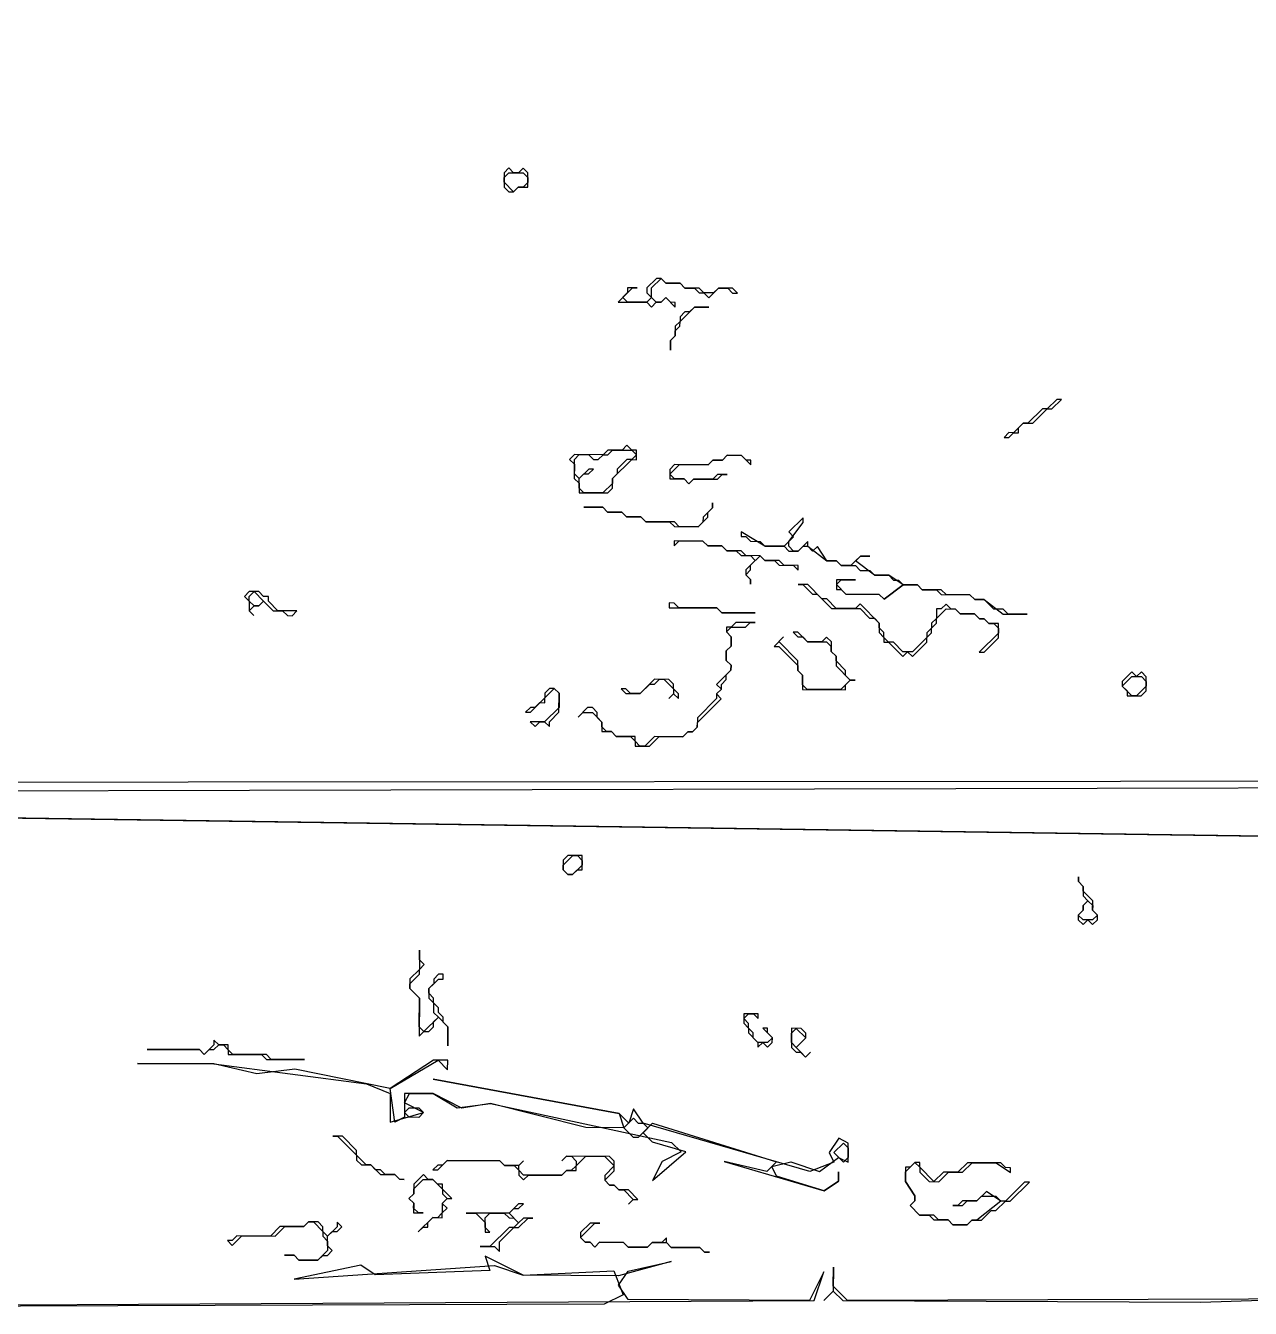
# Model space of a CAD drawing. Header units: inches. Extents: x 0 to 116, y 2 to 63.
# Drawn here: x 29.21 to 44.71, y 1.85 to 18.09 of the extents above; entities that cross this region are included whole.
import ezdxf

# ---------------------------------------------------------------- set-up
doc = ezdxf.new("R2010")
doc.units = ezdxf.units.IN

msp = doc.modelspace()

# ---------------------------------------------------------------- linework, layer by layer
for points in [[(55.15261, 34.31957), (54.96118, 18.13305), (53.38789, 17.47551), (54.96039, 17.95185), (55.00102, 13.42163), (54.21583, 13.42506), (54.93983, 13.2407), (54.85887, 8.52981), (19.46402, 8.50305), (19.33496, 34.29465), (19.28151, 8.20184), (54.73439, 7.68474), (19.3419, 8.20158), (19.57603, 34.1728), (19.52389, 8.38198), (55.28141, 8.46756)], [(55.15261, 34.31957), (54.96118, 18.13305), (53.38789, 17.47551), (54.96039, 17.95185), (55.00102, 13.42163), (54.21583, 13.42506), (54.93983, 13.2407), (54.85887, 8.52981), (19.46402, 8.50305), (19.33496, 34.29465), (19.28151, 8.20184), (54.73439, 7.68474), (19.3419, 8.20158), (19.57603, 34.1728), (19.52389, 8.38198), (55.28141, 8.46756)], [(35.26227, 16.22579), (35.26148, 16.04459), (35.32161, 15.98392), (35.38201, 15.98366), (35.44268, 16.0438), (35.56347, 16.04327), (35.56427, 16.22447), (35.50413, 16.28513), (35.44347, 16.225), (35.38307, 16.22526), (35.32293, 16.28592)], [(35.26227, 16.22579), (35.26148, 16.04459), (35.32161, 15.98392), (35.38201, 15.98366), (35.44268, 16.0438), (35.56347, 16.04327), (35.56427, 16.22447), (35.50413, 16.28513), (35.44347, 16.225), (35.38307, 16.22526), (35.32293, 16.28592)], [(35.262, 16.16539), (35.32267, 16.22552), (35.50387, 16.22473), (35.564, 16.16407), (35.56374, 16.10367), (35.50308, 16.04353), (35.44268, 16.0438), (35.38201, 15.98366), (35.26174, 16.10499)], [(36.70474, 14.58868), (37.06714, 14.5871), (37.12727, 14.52643), (37.18793, 14.58657), (37.24833, 14.5863), (37.309, 14.64644), (37.42927, 14.52511), (37.42953, 14.58551), (37.36913, 14.58578), (37.309, 14.64644), (37.24833, 14.5863), (37.18793, 14.58657), (37.1278, 14.64723), (37.12833, 14.76803), (37.24965, 14.8883), (37.30979, 14.82764), (37.49099, 14.82685), (37.55112, 14.76619), (37.67192, 14.76566), (37.73206, 14.70499), (37.79246, 14.70473), (37.85259, 14.64407), (37.97392, 14.76434), (38.09472, 14.76381), (38.15485, 14.70315), (38.21525, 14.70289), (38.15512, 14.76355), (37.97392, 14.76434), (37.91325, 14.7042), (37.79246, 14.70473), (37.73232, 14.76539), (37.55112, 14.76619), (37.49099, 14.82685), (37.30979, 14.82764), (37.24965, 14.8883), (37.18925, 14.88857), (37.06793, 14.76829), (37.06766, 14.70789), (37.1278, 14.64723), (37.06714, 14.5871), (36.82554, 14.58815), (36.7654, 14.64881), (36.88673, 14.76908), (36.94713, 14.76882), (36.82633, 14.76935), (36.82606, 14.70895)], [(36.70474, 14.58868), (37.06714, 14.5871), (37.12727, 14.52643), (37.18793, 14.58657), (37.24833, 14.5863), (37.309, 14.64644), (37.42927, 14.52511), (37.42953, 14.58551), (37.36913, 14.58578), (37.309, 14.64644), (37.24833, 14.5863), (37.18793, 14.58657), (37.1278, 14.64723), (37.12833, 14.76803), (37.24965, 14.8883), (37.30979, 14.82764), (37.49099, 14.82685), (37.55112, 14.76619), (37.67192, 14.76566), (37.73206, 14.70499), (37.79246, 14.70473), (37.85259, 14.64407), (37.97392, 14.76434), (38.09472, 14.76381), (38.15485, 14.70315), (38.21525, 14.70289), (38.15512, 14.76355), (37.97392, 14.76434), (37.91325, 14.7042), (37.79246, 14.70473), (37.73232, 14.76539), (37.55112, 14.76619), (37.49099, 14.82685), (37.30979, 14.82764), (37.24965, 14.8883), (37.18925, 14.88857), (37.06793, 14.76829), (37.06766, 14.70789), (37.1278, 14.64723), (37.06714, 14.5871), (36.82554, 14.58815), (36.7654, 14.64881), (36.88673, 14.76908), (36.94713, 14.76882), (36.82633, 14.76935), (36.82606, 14.70895)], [(37.85206, 14.52327), (37.67087, 14.52406), (37.6102, 14.46392), (37.5498, 14.46419), (37.48914, 14.40405), (37.48888, 14.34365), (37.42821, 14.28352), (37.42769, 14.16272), (37.36702, 14.10258), (37.3665, 13.98178), (37.36702, 14.10258), (37.42769, 14.16272), (37.42795, 14.22312), (37.48861, 14.28325), (37.48888, 14.34365), (37.67087, 14.52406)], [(37.85206, 14.52327), (37.67087, 14.52406), (37.6102, 14.46392), (37.5498, 14.46419), (37.48914, 14.40405), (37.48888, 14.34365), (37.42821, 14.28352), (37.42769, 14.16272), (37.36702, 14.10258), (37.3665, 13.98178), (37.36702, 14.10258), (37.42769, 14.16272), (37.42795, 14.22312), (37.48861, 14.28325), (37.48888, 14.34365), (37.67087, 14.52406)], [(42.31661, 13.35618), (42.25621, 13.35644), (42.13489, 13.23617), (42.07449, 13.23643), (41.8925, 13.05603), (41.8321, 13.05629), (41.71078, 12.93602), (41.65038, 12.93628), (41.58971, 12.87615), (41.65011, 12.87588), (41.71078, 12.93602), (41.77117, 12.93575), (41.77144, 12.99615), (41.8321, 13.05629), (41.9529, 13.05576), (42.13489, 13.23617), (42.19529, 13.23591)], [(42.31661, 13.35618), (42.25621, 13.35644), (42.13489, 13.23617), (42.07449, 13.23643), (41.8925, 13.05603), (41.8321, 13.05629), (41.71078, 12.93602), (41.65038, 12.93628), (41.58971, 12.87615), (41.65011, 12.87588), (41.71078, 12.93602), (41.77117, 12.93575), (41.77144, 12.99615), (41.8321, 13.05629), (41.9529, 13.05576), (42.13489, 13.23617), (42.19529, 13.23591)], [(36.93817, 12.71524), (36.87777, 12.7155), (36.81763, 12.77617), (36.75697, 12.71603), (36.57577, 12.71682), (36.51511, 12.65669), (36.15271, 12.65827), (36.09205, 12.59813), (36.15218, 12.53747), (36.15139, 12.35627), (36.21153, 12.29561), (36.211, 12.17481), (36.5734, 12.17323), (36.63406, 12.23336), (36.63459, 12.35416), (36.87724, 12.5947), (36.93764, 12.59444)], [(36.93817, 12.71524), (36.87777, 12.7155), (36.81763, 12.77617), (36.75697, 12.71603), (36.57577, 12.71682), (36.51511, 12.65669), (36.15271, 12.65827), (36.09205, 12.59813), (36.15218, 12.53747), (36.15139, 12.35627), (36.21153, 12.29561), (36.211, 12.17481), (36.5734, 12.17323), (36.63406, 12.23336), (36.63459, 12.35416), (36.87724, 12.5947), (36.93764, 12.59444)], [(36.9379, 12.65484), (36.87724, 12.5947), (36.81684, 12.59497), (36.69551, 12.4747), (36.69525, 12.4143), (36.63459, 12.35416), (36.63432, 12.29376), (36.513, 12.17349), (36.2714, 12.17454), (36.21127, 12.23521), (36.21179, 12.35601), (36.27246, 12.41614), (36.33285, 12.41588), (36.39352, 12.47601), (36.33312, 12.47628), (36.21179, 12.35601), (36.15166, 12.41667), (36.15245, 12.59787), (36.21311, 12.658), (36.33391, 12.65748), (36.39404, 12.59681), (36.45444, 12.59655), (36.51511, 12.65669), (36.57551, 12.65642), (36.63617, 12.71656), (36.87777, 12.7155)], [(38.38723, 12.58812), (38.32683, 12.58838), (38.26669, 12.64904), (38.08549, 12.64983), (38.02483, 12.5897), (37.90403, 12.59022), (37.84337, 12.53009), (37.42057, 12.53193), (37.35991, 12.4718), (37.35938, 12.351), (37.54058, 12.35021), (37.60072, 12.28955), (37.66138, 12.34968), (37.96338, 12.34836), (38.02404, 12.4085), (38.08444, 12.40824), (37.96364, 12.40876), (37.90298, 12.34863), (37.66138, 12.34968), (37.60072, 12.28955), (37.54058, 12.35021), (37.41978, 12.35074), (37.35964, 12.4114), (37.48097, 12.53167), (37.84337, 12.53009), (37.90403, 12.59022), (38.02483, 12.5897), (38.08549, 12.64983), (38.26669, 12.64904), (38.38696, 12.52772)], [(38.38723, 12.58812), (38.32683, 12.58838), (38.26669, 12.64904), (38.08549, 12.64983), (38.02483, 12.5897), (37.90403, 12.59022), (37.84337, 12.53009), (37.42057, 12.53193), (37.35991, 12.4718), (37.35938, 12.351), (37.54058, 12.35021), (37.60072, 12.28955), (37.66138, 12.34968), (37.96338, 12.34836), (38.02404, 12.4085), (38.08444, 12.40824), (37.96364, 12.40876), (37.90298, 12.34863), (37.66138, 12.34968), (37.60072, 12.28955), (37.54058, 12.35021), (37.41978, 12.35074), (37.35964, 12.4114), (37.48097, 12.53167), (37.84337, 12.53009), (37.90403, 12.59022), (38.02483, 12.5897), (38.08549, 12.64983), (38.26669, 12.64904), (38.38696, 12.52772)], [(37.90166, 12.04663), (37.90139, 11.98623), (37.78007, 11.86596), (37.77981, 11.80556), (37.71914, 11.74542), (37.47754, 11.74648), (37.41741, 11.80714), (37.05501, 11.80872), (36.99488, 11.86938), (36.81368, 11.87018), (36.75354, 11.93084), (36.57234, 11.93163), (36.51221, 11.99229), (36.27061, 11.99335), (36.51221, 11.99229), (36.57234, 11.93163), (36.75354, 11.93084), (36.81368, 11.87018), (36.99488, 11.86938), (37.05501, 11.80872), (37.35701, 11.8074), (37.41715, 11.74674), (37.71914, 11.74542), (37.84047, 11.86569), (37.84073, 11.92609), (37.90139, 11.98623)], [(37.90166, 12.04663), (37.90139, 11.98623), (37.78007, 11.86596), (37.77981, 11.80556), (37.71914, 11.74542), (37.47754, 11.74648), (37.41741, 11.80714), (37.05501, 11.80872), (36.99488, 11.86938), (36.81368, 11.87018), (36.75354, 11.93084), (36.57234, 11.93163), (36.51221, 11.99229), (36.27061, 11.99335), (36.51221, 11.99229), (36.57234, 11.93163), (36.75354, 11.93084), (36.81368, 11.87018), (36.99488, 11.86938), (37.05501, 11.80872), (37.35701, 11.8074), (37.41715, 11.74674), (37.71914, 11.74542), (37.84047, 11.86569), (37.84073, 11.92609), (37.90139, 11.98623)], [(38.26247, 11.68265), (38.26221, 11.62225), (38.32261, 11.62199), (38.38275, 11.56133), (38.50354, 11.5608), (38.56368, 11.50014), (38.80528, 11.49908), (38.86541, 11.43842), (38.98621, 11.43789), (39.04688, 11.49803), (39.10727, 11.49776), (39.34808, 11.31551), (39.46888, 11.31498), (39.52902, 11.25432), (39.71021, 11.25353), (39.77035, 11.19287), (39.89115, 11.19234), (39.95129, 11.13168), (40.13248, 11.13089), (40.19262, 11.07022), (40.25302, 11.06996), (40.31316, 11.0093), (40.07077, 10.82915), (40.01063, 10.88982), (39.58783, 10.89166), (39.46756, 11.01299), (39.52823, 11.07312), (39.70942, 11.07233), (39.46783, 11.07339), (39.4673, 10.95259), (39.5277, 10.95232), (39.58783, 10.89166), (40.01063, 10.88982), (40.07077, 10.82915), (40.31316, 11.0093), (40.49435, 11.00851), (40.55449, 10.94784), (40.73569, 10.94705), (40.79582, 10.88639), (41.15822, 10.88481), (41.21836, 10.82415), (41.33915, 10.82362), (41.57996, 10.64137), (41.88196, 10.64005), (41.64036, 10.6411), (41.58023, 10.70177), (41.45943, 10.70229), (41.33915, 10.82362), (41.21836, 10.82415), (41.15822, 10.88481), (40.85622, 10.88613), (40.79609, 10.94679), (40.55449, 10.94784), (40.49435, 11.00851), (40.31316, 11.0093), (40.13248, 11.13089), (39.95129, 11.13168), (39.71048, 11.31393), (39.77114, 11.37407), (39.89194, 11.37354), (39.77114, 11.37407), (39.64982, 11.25379), (39.52902, 11.25432), (39.46888, 11.31498), (39.34808, 11.31551), (39.22807, 11.49724), (39.16741, 11.4371), (39.10727, 11.49776), (39.10754, 11.55816), (38.98621, 11.43789), (38.92581, 11.43816), (38.86568, 11.49882), (38.86594, 11.55922), (39.04819, 11.80002), (39.04846, 11.86042), (38.86647, 11.68002), (38.9266, 11.61935), (38.80528, 11.49908), (38.56368, 11.50014)], [(38.26247, 11.68265), (38.26221, 11.62225), (38.32261, 11.62199), (38.38275, 11.56133), (38.50354, 11.5608), (38.56368, 11.50014), (38.80528, 11.49908), (38.86541, 11.43842), (38.98621, 11.43789), (39.04688, 11.49803), (39.10727, 11.49776), (39.34808, 11.31551), (39.46888, 11.31498), (39.52902, 11.25432), (39.71021, 11.25353), (39.77035, 11.19287), (39.89115, 11.19234), (39.95129, 11.13168), (40.13248, 11.13089), (40.19262, 11.07022), (40.25302, 11.06996), (40.31316, 11.0093), (40.07077, 10.82915), (40.01063, 10.88982), (39.58783, 10.89166), (39.46756, 11.01299), (39.52823, 11.07312), (39.70942, 11.07233), (39.46783, 11.07339), (39.4673, 10.95259), (39.5277, 10.95232), (39.58783, 10.89166), (40.01063, 10.88982), (40.07077, 10.82915), (40.31316, 11.0093), (40.49435, 11.00851), (40.55449, 10.94784), (40.73569, 10.94705), (40.79582, 10.88639), (41.15822, 10.88481), (41.21836, 10.82415), (41.33915, 10.82362), (41.57996, 10.64137), (41.88196, 10.64005), (41.64036, 10.6411), (41.58023, 10.70177), (41.45943, 10.70229), (41.33915, 10.82362), (41.21836, 10.82415), (41.15822, 10.88481), (40.85622, 10.88613), (40.79609, 10.94679), (40.55449, 10.94784), (40.49435, 11.00851), (40.31316, 11.0093), (40.13248, 11.13089), (39.95129, 11.13168), (39.71048, 11.31393), (39.77114, 11.37407), (39.89194, 11.37354), (39.77114, 11.37407), (39.64982, 11.25379), (39.52902, 11.25432), (39.46888, 11.31498), (39.34808, 11.31551), (39.22807, 11.49724), (39.16741, 11.4371), (39.10727, 11.49776), (39.10754, 11.55816), (38.98621, 11.43789), (38.92581, 11.43816), (38.86568, 11.49882), (38.86594, 11.55922), (39.04819, 11.80002), (39.04846, 11.86042), (38.86647, 11.68002), (38.9266, 11.61935), (38.80528, 11.49908), (38.56368, 11.50014)], [(37.41635, 11.56554), (37.41609, 11.50514), (37.47675, 11.56528), (37.77875, 11.56396), (37.83889, 11.5033), (38.02009, 11.50251), (38.08022, 11.44184), (38.20102, 11.44132), (38.26116, 11.38065), (38.38195, 11.38013), (38.44209, 11.31946), (38.32076, 11.19919), (38.3205, 11.13879), (38.38064, 11.07813), (38.38037, 11.01773), (38.38064, 11.07813), (38.3205, 11.13879), (38.38116, 11.19893), (38.38143, 11.25933), (38.50275, 11.3796), (38.56289, 11.31894), (38.68369, 11.31841), (38.74382, 11.25775), (38.92502, 11.25696), (38.98516, 11.19629), (38.98542, 11.25669), (38.80422, 11.25748), (38.74409, 11.31815), (38.56289, 11.31894), (38.50275, 11.3796), (38.32156, 11.38039), (38.26142, 11.44105), (38.08022, 11.44184), (38.02009, 11.50251), (37.83889, 11.5033), (37.77875, 11.56396)], [(37.41635, 11.56554), (37.41609, 11.50514), (37.47675, 11.56528), (37.77875, 11.56396), (37.83889, 11.5033), (38.02009, 11.50251), (38.08022, 11.44184), (38.20102, 11.44132), (38.26116, 11.38065), (38.38195, 11.38013), (38.44209, 11.31946), (38.32076, 11.19919), (38.3205, 11.13879), (38.38064, 11.07813), (38.38037, 11.01773), (38.38064, 11.07813), (38.3205, 11.13879), (38.38116, 11.19893), (38.38143, 11.25933), (38.50275, 11.3796), (38.56289, 11.31894), (38.68369, 11.31841), (38.74382, 11.25775), (38.92502, 11.25696), (38.98516, 11.19629), (38.98542, 11.25669), (38.80422, 11.25748), (38.74409, 11.31815), (38.56289, 11.31894), (38.50275, 11.3796), (38.32156, 11.38039), (38.26142, 11.44105), (38.08022, 11.44184), (38.02009, 11.50251), (37.83889, 11.5033), (37.77875, 11.56396)], [(31.97724, 10.86447), (32.03738, 10.80381), (32.03685, 10.68301), (32.09699, 10.62234), (32.03685, 10.68301), (32.09752, 10.74314), (32.15791, 10.74288), (32.21858, 10.80301), (32.33885, 10.68169), (32.45965, 10.68116), (32.51978, 10.6205), (32.58018, 10.62024), (32.64085, 10.68037), (32.39925, 10.68143), (32.27898, 10.80275), (32.27924, 10.86315), (32.21884, 10.86341), (32.15871, 10.92408), (32.03791, 10.9246)], [(31.97724, 10.86447), (32.03738, 10.80381), (32.03685, 10.68301), (32.09699, 10.62234), (32.03685, 10.68301), (32.09752, 10.74314), (32.15791, 10.74288), (32.21858, 10.80301), (32.33885, 10.68169), (32.45965, 10.68116), (32.51978, 10.6205), (32.58018, 10.62024), (32.64085, 10.68037), (32.39925, 10.68143), (32.27898, 10.80275), (32.27924, 10.86315), (32.21884, 10.86341), (32.15871, 10.92408), (32.03791, 10.9246)], [(32.03764, 10.8642), (32.09831, 10.92434), (32.21858, 10.80301), (32.15791, 10.74288), (32.09752, 10.74314), (32.03738, 10.80381)], [(38.98437, 11.0151), (39.04477, 11.01483), (39.16504, 10.89351), (39.22544, 10.89324), (39.40585, 10.71125), (39.76824, 10.70967), (39.88851, 10.58835), (39.94891, 10.58808), (40.00905, 10.52742), (40.00852, 10.40662), (40.06866, 10.34596), (40.06839, 10.28556), (40.12879, 10.2853), (40.3092, 10.10331), (40.36986, 10.16344), (40.43, 10.10278), (40.61199, 10.28319), (40.61225, 10.34359), (40.67292, 10.40372), (40.67318, 10.46412), (40.73384, 10.52426), (40.73411, 10.58466), (40.85543, 10.70493), (40.97623, 10.7044), (41.03637, 10.64374), (41.21757, 10.64295), (41.2777, 10.58229), (41.3381, 10.58202), (41.39824, 10.52136), (41.45864, 10.52109), (41.51877, 10.46043), (41.51851, 10.40003), (41.27586, 10.15949), (41.33626, 10.15923), (41.51824, 10.33963), (41.51904, 10.52083), (41.39824, 10.52136), (41.3381, 10.58202), (41.2777, 10.58229), (41.21757, 10.64295), (41.03637, 10.64374), (40.97623, 10.7044), (40.91583, 10.70467), (40.8557, 10.76533), (40.79503, 10.70519), (40.73463, 10.70546), (40.73411, 10.58466), (40.67344, 10.52452), (40.67318, 10.46412), (40.61252, 10.40399), (40.61225, 10.34359), (40.43026, 10.16318), (40.30947, 10.16371), (40.18919, 10.28503), (40.12879, 10.2853), (40.06866, 10.34596), (40.06892, 10.40636), (40.00879, 10.46702), (40.00905, 10.52742), (39.76851, 10.77007), (39.70784, 10.70994), (39.46625, 10.71099), (39.34597, 10.83232), (39.28557, 10.83258), (39.10517, 11.01457)], [(38.98437, 11.0151), (39.04477, 11.01483), (39.16504, 10.89351), (39.22544, 10.89324), (39.40585, 10.71125), (39.76824, 10.70967), (39.88851, 10.58835), (39.94891, 10.58808), (40.00905, 10.52742), (40.00852, 10.40662), (40.06866, 10.34596), (40.06839, 10.28556), (40.12879, 10.2853), (40.3092, 10.10331), (40.36986, 10.16344), (40.43, 10.10278), (40.61199, 10.28319), (40.61225, 10.34359), (40.67292, 10.40372), (40.67318, 10.46412), (40.73384, 10.52426), (40.73411, 10.58466), (40.85543, 10.70493), (40.97623, 10.7044), (41.03637, 10.64374), (41.21757, 10.64295), (41.2777, 10.58229), (41.3381, 10.58202), (41.39824, 10.52136), (41.45864, 10.52109), (41.51877, 10.46043), (41.51851, 10.40003), (41.27586, 10.15949), (41.33626, 10.15923), (41.51824, 10.33963), (41.51904, 10.52083), (41.39824, 10.52136), (41.3381, 10.58202), (41.2777, 10.58229), (41.21757, 10.64295), (41.03637, 10.64374), (40.97623, 10.7044), (40.91583, 10.70467), (40.8557, 10.76533), (40.79503, 10.70519), (40.73463, 10.70546), (40.73411, 10.58466), (40.67344, 10.52452), (40.67318, 10.46412), (40.61252, 10.40399), (40.61225, 10.34359), (40.43026, 10.16318), (40.30947, 10.16371), (40.18919, 10.28503), (40.12879, 10.2853), (40.06866, 10.34596), (40.06892, 10.40636), (40.00879, 10.46702), (40.00905, 10.52742), (39.76851, 10.77007), (39.70784, 10.70994), (39.46625, 10.71099), (39.34597, 10.83232), (39.28557, 10.83258), (39.10517, 11.01457)], [(37.35253, 10.78061), (37.35227, 10.72021), (37.95626, 10.71758), (38.0164, 10.65692), (38.43919, 10.65507), (38.0164, 10.65692), (37.95626, 10.71758), (37.47306, 10.71969), (37.41293, 10.78035)], [(37.35253, 10.78061), (37.35227, 10.72021), (37.95626, 10.71758), (38.0164, 10.65692), (38.43919, 10.65507), (38.0164, 10.65692), (37.95626, 10.71758), (37.47306, 10.71969), (37.41293, 10.78035)], [(38.43866, 10.53427), (38.19707, 10.53533), (38.1364, 10.47519), (38.076, 10.47545), (38.07574, 10.41505), (38.13588, 10.35439), (38.13535, 10.23359), (38.07469, 10.17346), (38.07416, 10.05266), (38.1343, 9.992), (38.13403, 9.9316), (37.95204, 9.75119), (38.01218, 9.69052), (37.95152, 9.63039), (37.95125, 9.56999), (37.7086, 9.32945), (37.70807, 9.20865), (37.64741, 9.14851), (37.58701, 9.14877), (37.52635, 9.08864), (37.16395, 9.09022), (37.04263, 8.96995), (36.98223, 8.97021), (36.92209, 9.03088), (36.92235, 9.09127), (36.68076, 9.09233), (36.62062, 9.15299), (36.56022, 9.15326), (36.50008, 9.21392), (36.50035, 9.27432), (36.44021, 9.33498), (36.44048, 9.39538), (36.38034, 9.45604), (36.31994, 9.45631), (36.19861, 9.33603), (36.25928, 9.39617), (36.38008, 9.39564), (36.50035, 9.27432), (36.49982, 9.15352), (36.62062, 9.15299), (36.68076, 9.09233), (36.86195, 9.09154), (36.92209, 9.03088), (36.92183, 8.97048), (37.10303, 8.96969), (37.22435, 9.08996), (37.52635, 9.08864), (37.58701, 9.14877), (37.64741, 9.14851), (37.70807, 9.20865), (37.70834, 9.26905), (38.01165, 9.56973), (37.95152, 9.63039), (38.01218, 9.69052), (38.01244, 9.75092), (38.07311, 9.81106), (38.07337, 9.87146), (38.13403, 9.9316), (38.1343, 9.992), (38.07416, 10.05266), (38.07469, 10.17346), (38.13535, 10.23359), (38.13588, 10.35439), (38.07574, 10.41505), (38.1364, 10.47519), (38.3176, 10.4744), (38.37827, 10.53454)], [(38.43866, 10.53427), (38.19707, 10.53533), (38.1364, 10.47519), (38.076, 10.47545), (38.07574, 10.41505), (38.13588, 10.35439), (38.13535, 10.23359), (38.07469, 10.17346), (38.07416, 10.05266), (38.1343, 9.992), (38.13403, 9.9316), (37.95204, 9.75119), (38.01218, 9.69052), (37.95152, 9.63039), (37.95125, 9.56999), (37.7086, 9.32945), (37.70807, 9.20865), (37.64741, 9.14851), (37.58701, 9.14877), (37.52635, 9.08864), (37.16395, 9.09022), (37.04263, 8.96995), (36.98223, 8.97021), (36.92209, 9.03088), (36.92235, 9.09127), (36.68076, 9.09233), (36.62062, 9.15299), (36.56022, 9.15326), (36.50008, 9.21392), (36.50035, 9.27432), (36.44021, 9.33498), (36.44048, 9.39538), (36.38034, 9.45604), (36.31994, 9.45631), (36.19861, 9.33603), (36.25928, 9.39617), (36.38008, 9.39564), (36.50035, 9.27432), (36.49982, 9.15352), (36.62062, 9.15299), (36.68076, 9.09233), (36.86195, 9.09154), (36.92209, 9.03088), (36.92183, 8.97048), (37.10303, 8.96969), (37.22435, 9.08996), (37.52635, 9.08864), (37.58701, 9.14877), (37.64741, 9.14851), (37.70807, 9.20865), (37.70834, 9.26905), (38.01165, 9.56973), (37.95152, 9.63039), (38.01218, 9.69052), (38.01244, 9.75092), (38.07311, 9.81106), (38.07337, 9.87146), (38.13403, 9.9316), (38.1343, 9.992), (38.07416, 10.05266), (38.07469, 10.17346), (38.13535, 10.23359), (38.13588, 10.35439), (38.07574, 10.41505), (38.1364, 10.47519), (38.3176, 10.4744), (38.37827, 10.53454)], [(38.67894, 10.23122), (38.73934, 10.23096), (38.97989, 9.98831), (38.97962, 9.92791), (39.03976, 9.86724), (39.03897, 9.68604), (39.58256, 9.68367), (39.58283, 9.74407), (39.64349, 9.80421), (39.70389, 9.80394), (39.64349, 9.80421), (39.58335, 9.86487), (39.58362, 9.92527), (39.46335, 10.0466), (39.46361, 10.107), (39.40347, 10.16766), (39.404, 10.28846), (39.34387, 10.34912), (39.2832, 10.28898), (39.102, 10.28978), (38.98173, 10.4111), (38.92133, 10.41136), (38.98147, 10.3507), (39.04187, 10.35044), (39.102, 10.28978), (39.3436, 10.28872), (39.40374, 10.22806), (39.40347, 10.16766), (39.46361, 10.107), (39.46308, 9.9862), (39.64349, 9.80421), (39.52216, 9.68394), (39.09937, 9.68578), (39.03923, 9.74644), (39.03976, 9.86724), (38.97962, 9.92791), (38.98015, 10.0487), (38.73961, 10.29136), (38.80027, 10.35149)], [(38.67894, 10.23122), (38.73934, 10.23096), (38.97989, 9.98831), (38.97962, 9.92791), (39.03976, 9.86724), (39.03897, 9.68604), (39.58256, 9.68367), (39.58283, 9.74407), (39.64349, 9.80421), (39.70389, 9.80394), (39.64349, 9.80421), (39.58335, 9.86487), (39.58362, 9.92527), (39.46335, 10.0466), (39.46361, 10.107), (39.40347, 10.16766), (39.404, 10.28846), (39.34387, 10.34912), (39.2832, 10.28898), (39.102, 10.28978), (38.98173, 10.4111), (38.92133, 10.41136), (38.98147, 10.3507), (39.04187, 10.35044), (39.102, 10.28978), (39.3436, 10.28872), (39.40374, 10.22806), (39.40347, 10.16766), (39.46361, 10.107), (39.46308, 9.9862), (39.64349, 9.80421), (39.52216, 9.68394), (39.09937, 9.68578), (39.03923, 9.74644), (39.03976, 9.86724), (38.97962, 9.92791), (38.98015, 10.0487), (38.73961, 10.29136), (38.80027, 10.35149)], [(43.20758, 9.90946), (43.08626, 9.78919), (43.08599, 9.72879), (43.14613, 9.66812), (43.14587, 9.60772), (43.32706, 9.60693), (43.38773, 9.66707), (43.38852, 9.84827), (43.32838, 9.90893), (43.26772, 9.84879)], [(43.20758, 9.90946), (43.08626, 9.78919), (43.08599, 9.72879), (43.14613, 9.66812), (43.14587, 9.60772), (43.32706, 9.60693), (43.38773, 9.66707), (43.38852, 9.84827), (43.32838, 9.90893), (43.26772, 9.84879)], [(37.46806, 9.5721), (37.46832, 9.6325), (37.40818, 9.69316), (37.40845, 9.75356), (37.34831, 9.81422), (37.16711, 9.81501), (36.98513, 9.63461), (36.86433, 9.63513), (36.80419, 9.6958), (36.74379, 9.69606), (36.80393, 9.6354), (36.98513, 9.63461), (37.10645, 9.75488), (37.16685, 9.75461), (37.22751, 9.81475), (37.28791, 9.81449), (37.40818, 9.69316), (37.40792, 9.63276), (37.34726, 9.57263), (37.40792, 9.63276)], [(37.46806, 9.5721), (37.46832, 9.6325), (37.40818, 9.69316), (37.40845, 9.75356), (37.34831, 9.81422), (37.16711, 9.81501), (36.98513, 9.63461), (36.86433, 9.63513), (36.80419, 9.6958), (36.74379, 9.69606), (36.80393, 9.6354), (36.98513, 9.63461), (37.10645, 9.75488), (37.16685, 9.75461), (37.22751, 9.81475), (37.28791, 9.81449), (37.40818, 9.69316), (37.40792, 9.63276), (37.34726, 9.57263), (37.40792, 9.63276)], [(43.20732, 9.84906), (43.32812, 9.84853), (43.38825, 9.78787), (43.38799, 9.72747), (43.26667, 9.6072), (43.20627, 9.60746), (43.08599, 9.72879)], [(35.8982, 9.69975), (35.8378, 9.70001), (35.77714, 9.63988), (35.77687, 9.57948), (35.65555, 9.45921), (35.59515, 9.45947), (35.53448, 9.39933), (35.59488, 9.39907), (35.71621, 9.51934), (35.77661, 9.51908), (35.77687, 9.57948), (35.8982, 9.69975), (35.95833, 9.63909), (35.95754, 9.45789), (35.77556, 9.27748), (35.59436, 9.27827), (35.65449, 9.21761), (35.71516, 9.27774), (35.77556, 9.27748), (35.83569, 9.21682), (35.83595, 9.27722), (35.95728, 9.39749), (35.95833, 9.63909)], [(35.8982, 9.69975), (35.8378, 9.70001), (35.77714, 9.63988), (35.77687, 9.57948), (35.65555, 9.45921), (35.59515, 9.45947), (35.53448, 9.39933), (35.59488, 9.39907), (35.71621, 9.51934), (35.77661, 9.51908), (35.77687, 9.57948), (35.8982, 9.69975), (35.95833, 9.63909), (35.95754, 9.45789), (35.77556, 9.27748), (35.59436, 9.27827), (35.65449, 9.21761), (35.71516, 9.27774), (35.77556, 9.27748), (35.83569, 9.21682), (35.83595, 9.27722), (35.95728, 9.39749), (35.95833, 9.63909)], [(36.00951, 7.52484), (36.00898, 7.40404), (36.06912, 7.34338), (36.12952, 7.34312), (36.19018, 7.40325), (36.25058, 7.40299), (36.25137, 7.58419), (36.07017, 7.58498)], [(36.00951, 7.52484), (36.00898, 7.40404), (36.06912, 7.34338), (36.12952, 7.34312), (36.19018, 7.40325), (36.25058, 7.40299), (36.25137, 7.58419), (36.07017, 7.58498)], [(36.19097, 7.58445), (36.25111, 7.52379), (36.25084, 7.46339), (36.12952, 7.34312), (36.06912, 7.34338), (36.00898, 7.40404), (36.00925, 7.46444), (36.13057, 7.58471)], [(42.53186, 7.31518), (42.53159, 7.25478), (42.59173, 7.19412), (42.5912, 7.07332), (42.65134, 7.01266), (42.59068, 6.95252), (42.59041, 6.89212), (42.52975, 6.83199), (42.52949, 6.77159), (42.58962, 6.71092), (42.65028, 6.77106), (42.71042, 6.7104), (42.77108, 6.77053), (42.77135, 6.83093), (42.71121, 6.8916), (42.71174, 7.01239), (42.59147, 7.13372), (42.59173, 7.19412), (42.53159, 7.25478)], [(42.53186, 7.31518), (42.53159, 7.25478), (42.59173, 7.19412), (42.5912, 7.07332), (42.65134, 7.01266), (42.59068, 6.95252), (42.59041, 6.89212), (42.52975, 6.83199), (42.52949, 6.77159), (42.58962, 6.71092), (42.65028, 6.77106), (42.71042, 6.7104), (42.77108, 6.77053), (42.77135, 6.83093), (42.71121, 6.8916), (42.71174, 7.01239), (42.59147, 7.13372), (42.59173, 7.19412), (42.53159, 7.25478)], [(42.52975, 6.83199), (42.59041, 6.89212), (42.59068, 6.95252), (42.65134, 7.01266), (42.71147, 6.95199), (42.71121, 6.8916), (42.77135, 6.83093), (42.71068, 6.7708), (42.58989, 6.77132)], [(34.19252, 6.38516), (34.19147, 6.14356), (34.07014, 6.02329), (34.06961, 5.90249), (34.18988, 5.78117), (34.18778, 5.29797), (34.24844, 5.35811), (34.30884, 5.35784), (34.3695, 5.41798), (34.36977, 5.47838), (34.43043, 5.53851), (34.5507, 5.41719), (34.54965, 5.17559), (34.5507, 5.41719), (34.49056, 5.47785), (34.49083, 5.53825), (34.43069, 5.59891), (34.43096, 5.65931), (34.37082, 5.71998), (34.37108, 5.78038), (34.31095, 5.84104), (34.31121, 5.90144), (34.43254, 6.02171), (34.49294, 6.02145), (34.4932, 6.08185), (34.4328, 6.08211), (34.37214, 6.02197), (34.37187, 5.96157), (34.31121, 5.90144), (34.31068, 5.78064), (34.37082, 5.71998), (34.37029, 5.59918), (34.43043, 5.53851), (34.24844, 5.35811), (34.1883, 5.41877), (34.18988, 5.78117), (34.06961, 5.90249), (34.06988, 5.96289), (34.1912, 6.08316), (34.19147, 6.14356), (34.25213, 6.2037), (34.19199, 6.26436)], [(34.19252, 6.38516), (34.19147, 6.14356), (34.07014, 6.02329), (34.06961, 5.90249), (34.18988, 5.78117), (34.18778, 5.29797), (34.24844, 5.35811), (34.30884, 5.35784), (34.3695, 5.41798), (34.36977, 5.47838), (34.43043, 5.53851), (34.5507, 5.41719), (34.54965, 5.17559), (34.5507, 5.41719), (34.49056, 5.47785), (34.49083, 5.53825), (34.43069, 5.59891), (34.43096, 5.65931), (34.37082, 5.71998), (34.37108, 5.78038), (34.31095, 5.84104), (34.31121, 5.90144), (34.43254, 6.02171), (34.49294, 6.02145), (34.4932, 6.08185), (34.4328, 6.08211), (34.37214, 6.02197), (34.37187, 5.96157), (34.31121, 5.90144), (34.31068, 5.78064), (34.37082, 5.71998), (34.37029, 5.59918), (34.43043, 5.53851), (34.24844, 5.35811), (34.1883, 5.41877), (34.18988, 5.78117), (34.06961, 5.90249), (34.06988, 5.96289), (34.1912, 6.08316), (34.19147, 6.14356), (34.25213, 6.2037), (34.19199, 6.26436)], [(38.29626, 5.58205), (38.29573, 5.46125), (38.35586, 5.40058), (38.3556, 5.34019), (38.47587, 5.21886), (38.47561, 5.15846), (38.53627, 5.2186), (38.59641, 5.15793), (38.65707, 5.21807), (38.65733, 5.27847), (38.5972, 5.33913), (38.59746, 5.39953), (38.53706, 5.39979), (38.65733, 5.27847), (38.59667, 5.21833), (38.47587, 5.21886), (38.41574, 5.27952), (38.416, 5.33992), (38.35586, 5.40058), (38.35613, 5.46098), (38.29599, 5.52165), (38.35665, 5.58178), (38.41705, 5.58152), (38.47719, 5.52086), (38.47745, 5.58126)], [(38.29626, 5.58205), (38.29573, 5.46125), (38.35586, 5.40058), (38.3556, 5.34019), (38.47587, 5.21886), (38.47561, 5.15846), (38.53627, 5.2186), (38.59641, 5.15793), (38.65707, 5.21807), (38.65733, 5.27847), (38.5972, 5.33913), (38.59746, 5.39953), (38.53706, 5.39979), (38.65733, 5.27847), (38.59667, 5.21833), (38.47587, 5.21886), (38.41574, 5.27952), (38.416, 5.33992), (38.35586, 5.40058), (38.35613, 5.46098), (38.29599, 5.52165), (38.35665, 5.58178), (38.41705, 5.58152), (38.47719, 5.52086), (38.47745, 5.58126)], [(38.89946, 5.39821), (38.8984, 5.15661), (38.95854, 5.09595), (39.01894, 5.09569), (39.07908, 5.03503), (39.13974, 5.09516), (39.07908, 5.03503), (38.9588, 5.15635), (39.08013, 5.27662), (39.08039, 5.33702), (39.02026, 5.39769)], [(38.89946, 5.39821), (38.8984, 5.15661), (38.95854, 5.09595), (39.01894, 5.09569), (39.07908, 5.03503), (39.13974, 5.09516), (39.07908, 5.03503), (38.9588, 5.15635), (39.08013, 5.27662), (39.08039, 5.33702), (39.02026, 5.39769)], [(38.89867, 5.21701), (38.8992, 5.33781), (38.95986, 5.39795), (39.08013, 5.27662), (38.9588, 5.15635)], [(30.74422, 5.13179), (31.40861, 5.12889), (31.46875, 5.06823), (31.52941, 5.12837), (31.58981, 5.1281), (31.65047, 5.18824), (31.71087, 5.18798), (31.77101, 5.12731), (31.77075, 5.06691), (32.19354, 5.06507), (32.25368, 5.00441), (32.73687, 5.0023), (32.31408, 5.00414), (32.25394, 5.06481), (31.83114, 5.06665), (31.77101, 5.12731), (31.77127, 5.18771), (31.65047, 5.18824), (31.59034, 5.2489), (31.59007, 5.1885), (31.46875, 5.06823), (31.40861, 5.12889)], [(30.74422, 5.13179), (31.40861, 5.12889), (31.46875, 5.06823), (31.52941, 5.12837), (31.58981, 5.1281), (31.65047, 5.18824), (31.71087, 5.18798), (31.77101, 5.12731), (31.77075, 5.06691), (32.19354, 5.06507), (32.25368, 5.00441), (32.73687, 5.0023), (32.31408, 5.00414), (32.25394, 5.06481), (31.83114, 5.06665), (31.77101, 5.12731), (31.77127, 5.18771), (31.65047, 5.18824), (31.59034, 5.2489), (31.59007, 5.1885), (31.46875, 5.06823), (31.40861, 5.12889)], [(30.62263, 4.95112), (31.58902, 4.94691), (33.52075, 4.69687), (33.82222, 4.57476), (33.82064, 4.21236), (34.24396, 4.33132), (34.00289, 4.45317), (34.06382, 4.5737), (34.36581, 4.57239), (34.66702, 4.38987), (35.09008, 4.44843), (37.38315, 3.95522), (37.50342, 3.83389), (37.2613, 3.71414), (37.13944, 3.47307), (37.56382, 3.83363), (37.14155, 3.95627), (37.02128, 4.0776), (37.1426, 4.19787), (38.71088, 3.70782), (38.58956, 3.58755), (38.04649, 3.71072), (39.31329, 3.34279), (39.49502, 3.4628), (39.49555, 3.58359), (39.49502, 3.4628), (39.31329, 3.34279), (38.71009, 3.52662), (38.65022, 3.64768), (38.89208, 3.70703), (39.25395, 3.58465), (39.49634, 3.76479), (39.61687, 3.70387), (39.61793, 3.94546), (39.49739, 4.00639), (39.3758, 3.82572), (39.43567, 3.70466), (39.13315, 3.58518), (37.02181, 4.19839), (36.9018, 4.38012), (36.84061, 4.19918), (36.72034, 4.32051), (34.3666, 4.75358), (36.72034, 4.32051), (36.77994, 4.13905), (36.29675, 4.14116), (35.09008, 4.44843), (34.72742, 4.38961), (34.36581, 4.57239), (34.00342, 4.57397), (34.0021, 4.27197), (33.88104, 4.2121), (33.82248, 4.63516), (34.42806, 4.99492), (34.54833, 4.87359), (34.54886, 4.99439), (34.36766, 4.99518), (33.82248, 4.63516), (32.61555, 4.88203), (32.13209, 4.82374), (31.58902, 4.94691)], [(30.62263, 4.95112), (31.58902, 4.94691), (33.52075, 4.69687), (33.82222, 4.57476), (33.82064, 4.21236), (34.24396, 4.33132), (34.00289, 4.45317), (34.06382, 4.5737), (34.36581, 4.57239), (34.66702, 4.38987), (35.09008, 4.44843), (37.38315, 3.95522), (37.50342, 3.83389), (37.2613, 3.71414), (37.13944, 3.47307), (37.56382, 3.83363), (37.14155, 3.95627), (37.02128, 4.0776), (37.1426, 4.19787), (38.71088, 3.70782), (38.58956, 3.58755), (38.04649, 3.71072), (39.31329, 3.34279), (39.49502, 3.4628), (39.49555, 3.58359), (39.49502, 3.4628), (39.31329, 3.34279), (38.71009, 3.52662), (38.65022, 3.64768), (38.89208, 3.70703), (39.25395, 3.58465), (39.49634, 3.76479), (39.61687, 3.70387), (39.61793, 3.94546), (39.49739, 4.00639), (39.3758, 3.82572), (39.43567, 3.70466), (39.13315, 3.58518), (37.02181, 4.19839), (36.9018, 4.38012), (36.84061, 4.19918), (36.72034, 4.32051), (34.3666, 4.75358), (36.72034, 4.32051), (36.77994, 4.13905), (36.29675, 4.14116), (35.09008, 4.44843), (34.72742, 4.38961), (34.36581, 4.57239), (34.00342, 4.57397), (34.0021, 4.27197), (33.88104, 4.2121), (33.82248, 4.63516), (34.42806, 4.99492), (34.54833, 4.87359), (34.54886, 4.99439), (34.36766, 4.99518), (33.82248, 4.63516), (32.61555, 4.88203), (32.13209, 4.82374), (31.58902, 4.94691)], [(34.00236, 4.33237), (34.06302, 4.39251), (34.18382, 4.39198), (34.24396, 4.33132), (34.1833, 4.27118), (34.0625, 4.27171)], [(36.90127, 4.25932), (36.96141, 4.19866), (37.02181, 4.19839), (37.08194, 4.13773), (36.96062, 4.01746), (36.90022, 4.01772), (36.77994, 4.13905)], [(33.09505, 4.03433), (33.15545, 4.03406), (33.396, 3.79141), (33.39573, 3.73101), (33.45587, 3.67035), (33.57667, 3.66982), (33.69694, 3.5485), (33.87814, 3.5477), (33.93827, 3.48704), (33.99867, 3.48678), (33.93827, 3.48704), (33.87814, 3.5477), (33.75734, 3.54823), (33.6972, 3.60889), (33.6368, 3.60916), (33.57667, 3.66982), (33.51627, 3.67008), (33.396, 3.79141), (33.39626, 3.85181), (33.21585, 4.0338)], [(33.09505, 4.03433), (33.15545, 4.03406), (33.396, 3.79141), (33.39573, 3.73101), (33.45587, 3.67035), (33.57667, 3.66982), (33.69694, 3.5485), (33.87814, 3.5477), (33.93827, 3.48704), (33.99867, 3.48678), (33.93827, 3.48704), (33.87814, 3.5477), (33.75734, 3.54823), (33.6972, 3.60889), (33.6368, 3.60916), (33.57667, 3.66982), (33.51627, 3.67008), (33.396, 3.79141), (33.39626, 3.85181), (33.21585, 4.0338)], [(39.55753, 3.94573), (39.61766, 3.88506), (39.61714, 3.76427), (39.55647, 3.70413), (39.4362, 3.82546)], [(36.95719, 3.23227), (36.83692, 3.35359), (36.71612, 3.35412), (36.65598, 3.41478), (36.59558, 3.41505), (36.53545, 3.47571), (36.65677, 3.59598), (36.6573, 3.71678), (36.59716, 3.77744), (36.05357, 3.77981), (35.99291, 3.71968), (36.05357, 3.77981), (36.11397, 3.77955), (36.17411, 3.71889), (36.17384, 3.65849), (36.11318, 3.59835), (36.05278, 3.59862), (35.99212, 3.53848), (35.50892, 3.54059), (35.44879, 3.60125), (35.44905, 3.66165), (35.50971, 3.72179), (35.44905, 3.66165), (35.26785, 3.66244), (35.20771, 3.7231), (34.54332, 3.726), (34.48266, 3.66587), (34.42226, 3.66613), (34.3616, 3.606), (34.42199, 3.60573), (34.54332, 3.726), (35.20771, 3.7231), (35.26785, 3.66244), (35.38865, 3.66191), (35.44879, 3.60125), (35.44852, 3.54085), (35.50866, 3.48019), (35.56932, 3.54033), (35.99212, 3.53848), (36.05278, 3.59862), (36.17358, 3.59809), (36.17384, 3.65849), (36.29517, 3.77876), (36.53677, 3.77771), (36.65704, 3.65638), (36.53571, 3.53611), (36.53545, 3.47571), (36.59558, 3.41505), (36.65598, 3.41478), (36.71612, 3.35412), (36.77652, 3.35386), (36.89679, 3.23253), (36.83613, 3.17239), (36.89679, 3.23253)], [(36.95719, 3.23227), (36.83692, 3.35359), (36.71612, 3.35412), (36.65598, 3.41478), (36.59558, 3.41505), (36.53545, 3.47571), (36.65677, 3.59598), (36.6573, 3.71678), (36.59716, 3.77744), (36.05357, 3.77981), (35.99291, 3.71968), (36.05357, 3.77981), (36.11397, 3.77955), (36.17411, 3.71889), (36.17384, 3.65849), (36.11318, 3.59835), (36.05278, 3.59862), (35.99212, 3.53848), (35.50892, 3.54059), (35.44879, 3.60125), (35.44905, 3.66165), (35.50971, 3.72179), (35.44905, 3.66165), (35.26785, 3.66244), (35.20771, 3.7231), (34.54332, 3.726), (34.48266, 3.66587), (34.42226, 3.66613), (34.3616, 3.606), (34.42199, 3.60573), (34.54332, 3.726), (35.20771, 3.7231), (35.26785, 3.66244), (35.38865, 3.66191), (35.44879, 3.60125), (35.44852, 3.54085), (35.50866, 3.48019), (35.56932, 3.54033), (35.99212, 3.53848), (36.05278, 3.59862), (36.17358, 3.59809), (36.17384, 3.65849), (36.29517, 3.77876), (36.53677, 3.77771), (36.65704, 3.65638), (36.53571, 3.53611), (36.53545, 3.47571), (36.59558, 3.41505), (36.65598, 3.41478), (36.71612, 3.35412), (36.77652, 3.35386), (36.89679, 3.23253), (36.83613, 3.17239), (36.89679, 3.23253)], [(40.3414, 3.6403), (40.34061, 3.45911), (40.46062, 3.27738), (40.46036, 3.21698), (40.39969, 3.15685), (40.51996, 3.03552), (40.64076, 3.03499), (40.7009, 2.97433), (40.8821, 2.97354), (40.94223, 2.91288), (41.12343, 2.91209), (41.1841, 2.97222), (41.30489, 2.97169), (41.42622, 3.09197), (41.48662, 3.0917), (41.60795, 3.21197), (41.66834, 3.21171), (41.911, 3.45225), (41.8506, 3.45252), (41.60795, 3.21197), (41.54755, 3.21224), (41.36687, 3.33383), (41.24555, 3.21356), (41.06435, 3.21435), (41.00369, 3.15421), (40.94329, 3.15447), (41.06409, 3.15395), (41.12475, 3.21408), (41.24555, 3.21356), (41.30621, 3.27369), (41.48741, 3.2729), (41.54755, 3.21224), (41.24449, 2.97196), (41.1841, 2.97222), (41.12343, 2.91209), (40.94223, 2.91288), (40.8821, 2.97354), (40.7613, 2.97407), (40.70116, 3.03473), (40.51996, 3.03552), (40.39969, 3.15685), (40.46036, 3.21698), (40.46062, 3.27738), (40.34061, 3.45911), (40.34114, 3.5799), (40.46246, 3.70018), (40.5226, 3.63951), (40.52234, 3.57911), (40.64261, 3.45779), (40.76341, 3.45726), (40.88473, 3.57753), (41.06593, 3.57674), (41.18726, 3.69701), (41.48925, 3.6957), (41.66993, 3.57411), (41.67019, 3.63451), (41.60979, 3.63477), (41.54965, 3.69543), (41.12686, 3.69728), (41.00553, 3.57701), (40.82433, 3.5778), (40.70301, 3.45752), (40.5226, 3.63951), (40.52286, 3.69991), (40.46246, 3.70018), (40.4018, 3.64004)], [(40.3414, 3.6403), (40.34061, 3.45911), (40.46062, 3.27738), (40.46036, 3.21698), (40.39969, 3.15685), (40.51996, 3.03552), (40.64076, 3.03499), (40.7009, 2.97433), (40.8821, 2.97354), (40.94223, 2.91288), (41.12343, 2.91209), (41.1841, 2.97222), (41.30489, 2.97169), (41.42622, 3.09197), (41.48662, 3.0917), (41.60795, 3.21197), (41.66834, 3.21171), (41.911, 3.45225), (41.8506, 3.45252), (41.60795, 3.21197), (41.54755, 3.21224), (41.36687, 3.33383), (41.24555, 3.21356), (41.06435, 3.21435), (41.00369, 3.15421), (40.94329, 3.15447), (41.06409, 3.15395), (41.12475, 3.21408), (41.24555, 3.21356), (41.30621, 3.27369), (41.48741, 3.2729), (41.54755, 3.21224), (41.24449, 2.97196), (41.1841, 2.97222), (41.12343, 2.91209), (40.94223, 2.91288), (40.8821, 2.97354), (40.7613, 2.97407), (40.70116, 3.03473), (40.51996, 3.03552), (40.39969, 3.15685), (40.46036, 3.21698), (40.46062, 3.27738), (40.34061, 3.45911), (40.34114, 3.5799), (40.46246, 3.70018), (40.5226, 3.63951), (40.52234, 3.57911), (40.64261, 3.45779), (40.76341, 3.45726), (40.88473, 3.57753), (41.06593, 3.57674), (41.18726, 3.69701), (41.48925, 3.6957), (41.66993, 3.57411), (41.67019, 3.63451), (41.60979, 3.63477), (41.54965, 3.69543), (41.12686, 3.69728), (41.00553, 3.57701), (40.82433, 3.5778), (40.70301, 3.45752), (40.5226, 3.63951), (40.52286, 3.69991), (40.46246, 3.70018), (40.4018, 3.64004)], [(34.24053, 3.54612), (34.11921, 3.42585), (34.11868, 3.30505), (34.05802, 3.24492), (34.11815, 3.18425), (34.11763, 3.06346), (34.23842, 3.06293), (34.17803, 3.06319), (34.11789, 3.12385), (34.11815, 3.18425), (34.05802, 3.24492), (34.11868, 3.30505), (34.11894, 3.36545), (34.24027, 3.48572), (34.36107, 3.4852), (34.48134, 3.36387), (34.48108, 3.30347), (34.54121, 3.24281), (34.48055, 3.18267), (34.48002, 3.06187), (34.41936, 3.00174), (34.35896, 3.002), (34.17697, 2.82159), (34.23763, 2.88173), (34.29803, 2.88147), (34.2983, 2.94187), (34.35896, 3.002), (34.47976, 3.00147), (34.48002, 3.06187), (34.54069, 3.12201), (34.48055, 3.18267), (34.54121, 3.24281), (34.60161, 3.24254), (34.48134, 3.36387), (34.4816, 3.42427), (34.4212, 3.42453), (34.36107, 3.4852), (34.30067, 3.48546)], [(34.24053, 3.54612), (34.11921, 3.42585), (34.11868, 3.30505), (34.05802, 3.24492), (34.11815, 3.18425), (34.11763, 3.06346), (34.23842, 3.06293), (34.17803, 3.06319), (34.11789, 3.12385), (34.11815, 3.18425), (34.05802, 3.24492), (34.11868, 3.30505), (34.11894, 3.36545), (34.24027, 3.48572), (34.36107, 3.4852), (34.48134, 3.36387), (34.48108, 3.30347), (34.54121, 3.24281), (34.48055, 3.18267), (34.48002, 3.06187), (34.41936, 3.00174), (34.35896, 3.002), (34.17697, 2.82159), (34.23763, 2.88173), (34.29803, 2.88147), (34.2983, 2.94187), (34.35896, 3.002), (34.47976, 3.00147), (34.48002, 3.06187), (34.54069, 3.12201), (34.48055, 3.18267), (34.54121, 3.24281), (34.60161, 3.24254), (34.48134, 3.36387), (34.4816, 3.42427), (34.4212, 3.42453), (34.36107, 3.4852), (34.30067, 3.48546)], [(35.50734, 3.17819), (35.44694, 3.17846), (35.32561, 3.05818), (34.78202, 3.06056), (34.90282, 3.06003), (35.02309, 2.9387), (35.02256, 2.8179), (35.08296, 2.81764), (35.02283, 2.8783), (35.02335, 2.9991), (35.08402, 3.05924), (35.26521, 3.05845), (35.32535, 2.99778), (35.38575, 2.99752), (35.44589, 2.93686), (35.38522, 2.87672), (35.32482, 2.87699), (35.08217, 2.63644), (34.96137, 2.63697), (35.14257, 2.63618), (35.20271, 2.57552), (35.20323, 2.69631), (35.38522, 2.87672), (35.44562, 2.87646), (35.56695, 2.99673), (35.62735, 2.99647), (35.50655, 2.99699), (35.44589, 2.93686), (35.32561, 3.05818), (35.38628, 3.11832), (35.44668, 3.11806)], [(35.50734, 3.17819), (35.44694, 3.17846), (35.32561, 3.05818), (34.78202, 3.06056), (34.90282, 3.06003), (35.02309, 2.9387), (35.02256, 2.8179), (35.08296, 2.81764), (35.02283, 2.8783), (35.02335, 2.9991), (35.08402, 3.05924), (35.26521, 3.05845), (35.32535, 2.99778), (35.38575, 2.99752), (35.44589, 2.93686), (35.38522, 2.87672), (35.32482, 2.87699), (35.08217, 2.63644), (34.96137, 2.63697), (35.14257, 2.63618), (35.20271, 2.57552), (35.20323, 2.69631), (35.38522, 2.87672), (35.44562, 2.87646), (35.56695, 2.99673), (35.62735, 2.99647), (35.50655, 2.99699), (35.44589, 2.93686), (35.32561, 3.05818), (35.38628, 3.11832), (35.44668, 3.11806)], [(33.21084, 2.88621), (33.15071, 2.94687), (33.15044, 2.88647), (33.02912, 2.7662), (32.96898, 2.82686), (32.96925, 2.88726), (32.90911, 2.94793), (32.78831, 2.94845), (32.72765, 2.88832), (32.42565, 2.88964), (32.30433, 2.76936), (31.88153, 2.77121), (31.82087, 2.71107), (31.76047, 2.71134), (31.8206, 2.65067), (31.94193, 2.77095), (32.36472, 2.7691), (32.48605, 2.88937), (32.72765, 2.88832), (32.78831, 2.94845), (32.84871, 2.94819), (32.96898, 2.82686), (32.96872, 2.76647), (33.02886, 2.7058), (33.02833, 2.585), (32.907, 2.46473), (32.6654, 2.46579), (32.60527, 2.52645), (32.48447, 2.52698), (32.60527, 2.52645), (32.6654, 2.46579), (32.907, 2.46473), (32.96766, 2.52487), (33.02806, 2.5246), (33.08873, 2.58474), (33.02859, 2.6454), (33.02912, 2.7662), (33.08978, 2.82634), (33.15018, 2.82607)], [(33.21084, 2.88621), (33.15071, 2.94687), (33.15044, 2.88647), (33.02912, 2.7662), (32.96898, 2.82686), (32.96925, 2.88726), (32.90911, 2.94793), (32.78831, 2.94845), (32.72765, 2.88832), (32.42565, 2.88964), (32.30433, 2.76936), (31.88153, 2.77121), (31.82087, 2.71107), (31.76047, 2.71134), (31.8206, 2.65067), (31.94193, 2.77095), (32.36472, 2.7691), (32.48605, 2.88937), (32.72765, 2.88832), (32.78831, 2.94845), (32.84871, 2.94819), (32.96898, 2.82686), (32.96872, 2.76647), (33.02886, 2.7058), (33.02833, 2.585), (32.907, 2.46473), (32.6654, 2.46579), (32.60527, 2.52645), (32.48447, 2.52698), (32.60527, 2.52645), (32.6654, 2.46579), (32.907, 2.46473), (32.96766, 2.52487), (33.02806, 2.5246), (33.08873, 2.58474), (33.02859, 2.6454), (33.02912, 2.7662), (33.08978, 2.82634), (33.15018, 2.82607)], [(36.23055, 2.81263), (36.23029, 2.75223), (36.29042, 2.69157), (36.35082, 2.69131), (36.41096, 2.63064), (36.47162, 2.69078), (36.77362, 2.68946), (36.83376, 2.6288), (37.07535, 2.62775), (37.13602, 2.68788), (37.31721, 2.68709), (37.37735, 2.62643), (37.73975, 2.62485), (37.79988, 2.56418), (37.86028, 2.56392), (37.79988, 2.56418), (37.73975, 2.62485), (37.37735, 2.62643), (37.31721, 2.68709), (37.31748, 2.74749), (37.25681, 2.68735), (37.13602, 2.68788), (37.07535, 2.62775), (36.83376, 2.6288), (36.77362, 2.68946), (36.47162, 2.69078), (36.41096, 2.63064), (36.35082, 2.69131), (36.29042, 2.69157), (36.23029, 2.75223), (36.41228, 2.93264), (36.47268, 2.93238), (36.35188, 2.93291)], [(36.23055, 2.81263), (36.23029, 2.75223), (36.29042, 2.69157), (36.35082, 2.69131), (36.41096, 2.63064), (36.47162, 2.69078), (36.77362, 2.68946), (36.83376, 2.6288), (37.07535, 2.62775), (37.13602, 2.68788), (37.31721, 2.68709), (37.37735, 2.62643), (37.73975, 2.62485), (37.79988, 2.56418), (37.86028, 2.56392), (37.79988, 2.56418), (37.73975, 2.62485), (37.37735, 2.62643), (37.31721, 2.68709), (37.31748, 2.74749), (37.25681, 2.68735), (37.13602, 2.68788), (37.07535, 2.62775), (36.83376, 2.6288), (36.77362, 2.68946), (36.47162, 2.69078), (36.41096, 2.63064), (36.35082, 2.69131), (36.29042, 2.69157), (36.23029, 2.75223), (36.41228, 2.93264), (36.47268, 2.93238), (36.35188, 2.93291)], [(39.30881, 2.316), (39.12603, 1.95439), (36.83086, 1.96441), (36.71085, 2.14613), (36.83244, 2.3268), (37.37656, 2.44523), (36.71138, 2.26693), (35.50339, 2.2722), (35.02125, 2.51591), (35.08085, 2.33445), (33.631, 2.28037), (33.45033, 2.40196), (32.60395, 2.22445), (35.14152, 2.39458), (35.50339, 2.2722), (36.65124, 2.32759), (36.77072, 2.02507), (36.5286, 1.90532), (20.52222, 1.85436), (39.18643, 1.95413)], [(39.30881, 2.316), (39.12603, 1.95439), (36.83086, 1.96441), (36.71085, 2.14613), (36.83244, 2.3268), (37.37656, 2.44523), (36.71138, 2.26693), (35.50339, 2.2722), (35.02125, 2.51591), (35.08085, 2.33445), (33.631, 2.28037), (33.45033, 2.40196), (32.60395, 2.22445), (35.14152, 2.39458), (35.50339, 2.2722), (36.65124, 2.32759), (36.77072, 2.02507), (36.5286, 1.90532), (20.52222, 1.85436), (39.18643, 1.95413)], [(39.30723, 1.9536), (39.42856, 2.07387), (39.54883, 1.95255), (44.07879, 1.93278), (47.28048, 2.03961), (56.64239, 1.99876), (56.88452, 2.11851), (56.82465, 2.23957), (56.64239, 1.99876), (47.34062, 1.97895), (47.28075, 2.10001), (47.21982, 1.97948), (39.60923, 1.95228), (39.42882, 2.13427), (39.42988, 2.37587), (39.42856, 2.07387)], [(39.30723, 1.9536), (39.42856, 2.07387), (39.54883, 1.95255), (44.07879, 1.93278), (47.28048, 2.03961), (56.64239, 1.99876), (56.88452, 2.11851), (56.82465, 2.23957), (56.64239, 1.99876), (47.34062, 1.97895), (47.28075, 2.10001), (47.21982, 1.97948), (39.60923, 1.95228), (39.42882, 2.13427), (39.42988, 2.37587), (39.42856, 2.07387)]]:
    msp.add_lwpolyline(points, close=True)

doc.saveas('drawing.dxf')
